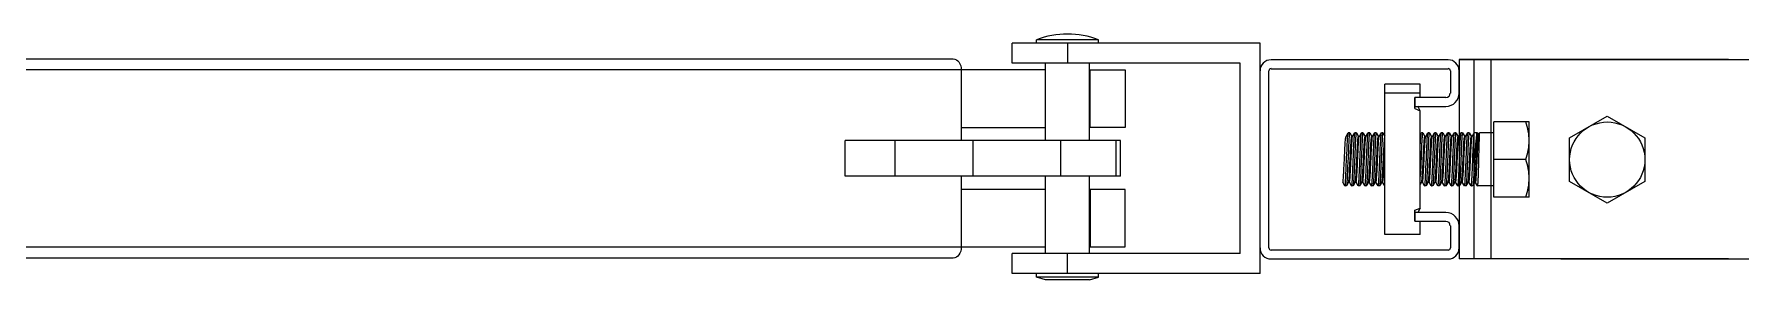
# Model space of a CAD drawing. Extents: x 1680110 to 2699828, y 269661 to 891349.
# Drawn here: x 2391930 to 2393686, y 705907 to 706160 of the extents above; entities that cross this region are included whole.
import ezdxf

# ---------------------------------------------------------------- set-up
doc = ezdxf.new("R2010")
doc.units = 0
doc.header["$LTSCALE"] = 1000
doc.header["$MEASUREMENT"] = 0
doc.layers.add('02___PRT_ALL_AXES', color=7, linetype='Continuous')

msp = doc.modelspace()

# ---------------------------------------------------------------- linework, layer by layer
at = {"color": 0, "linetype": 'Continuous'}
for p, q in [((2392936.3, 706130.1), (2392936.3, 706150.6)), ((2393191.4, 706150.6), (2392936.3, 706150.6)), ((2392993.3, 706150.6), (2392993.3, 706130.1)), ((2393191.4, 705913.7), (2393191.4, 706150.6)), ((2390991.4, 706134.6), (2392875.8, 706134.6)), ((2392970.5, 706123.3), (2391040.9, 706123.3)), ((2392883.9, 706123.3), (2392883.9, 706050.4)), ((2393170.9, 706130.1), (2392936.3, 706130.1)), ((2393016, 706123.3), (2393052.5, 706123.3)), ((2393016.5, 706064), (2393016.5, 706123.3)), ((2393052.5, 706123.3), (2393052.5, 706064)), ((2393170.9, 705934.2), (2393170.9, 706130.1)), ((2393384.8, 706133.5), (2393202.7, 706133.5)), ((2393202.7, 706124.4), (2393384.8, 706124.4)), ((2393200.5, 705940.1), (2393200.5, 706122.2)), ((2393387.1, 706122.2), (2393387.1, 706099.4)), ((2393396.2, 706099.4), (2393396.2, 706122.2)), ((2393350.7, 706083.5), (2393350.7, 706094.9)), ((2393382.5, 706094.8), (2393350.7, 706094.8)), ((2393350.7, 706094.8), (2393350.7, 706085.7)), ((2393356.1, 706094.9), (2393356.1, 706099.4)), ((2393351.4, 706085.8), (2393350.7, 706084.4)), ((2393350.7, 706085.7), (2393382.5, 706085.7)), ((2393350.7, 706083.5), (2393356.1, 706081.2)), ((2393356.1, 706081.2), (2393353.8, 706085.8)), ((2393356.1, 705981), (2393356.1, 706081.2)), ((2392883.9, 706064), (2392970.5, 706064)), ((2393052.5, 706064), (2393016, 706064)), ((2393279.8, 706054.5), (2393282, 706058.4)), ((2393282, 706058.4), (2393282.1, 706058.5)), ((2393283.6, 706058.4), (2393283.5, 706058.5)), ((2393283.6, 706058.4), (2393285.8, 706054.5)), ((2393285.8, 706054.5), (2393286.6, 706054.5)), ((2393286.5, 706054.3), (2393286.6, 706054.4)), ((2393286.6, 706054.5), (2393288.9, 706058.4)), ((2393286.6, 706054.4), (2393286.6, 706054.5)), ((2393288.9, 706058.4), (2393289, 706058.5)), ((2393290.4, 706058.4), (2393290.3, 706058.5)), ((2393290.4, 706058.4), (2393292.6, 706054.5)), ((2393292.6, 706054.5), (2393293.5, 706054.5)), ((2393293.4, 706054.4), (2393293.5, 706054.5)), ((2393293.4, 706054.4), (2393293.4, 706054.4)), ((2393293.5, 706054.5), (2393295.7, 706058.4)), ((2393295.7, 706058.4), (2393295.8, 706058.5)), ((2393297.2, 706058.4), (2393297.1, 706058.5)), ((2393297.2, 706058.4), (2393299.5, 706054.5)), ((2393299.4, 706054.5), (2393300.3, 706054.5)), ((2393300.2, 706054.4), (2393300.3, 706054.5)), ((2393300.2, 706054.3), (2393300.2, 706054.4)), ((2393300.3, 706054.5), (2393302.5, 706058.4)), ((2393302.5, 706058.4), (2393302.6, 706058.5)), ((2393304.1, 706058.4), (2393304, 706058.5)), ((2393304.1, 706058.4), (2393306.3, 706054.5)), ((2393306.3, 706054.5), (2393307.1, 706054.5)), ((2393307, 706054.3), (2393307.1, 706054.4)), ((2393307.1, 706054.5), (2393309.4, 706058.4)), ((2393307.1, 706054.4), (2393307.1, 706054.5)), ((2393309.4, 706058.4), (2393309.4, 706058.5)), ((2393310.9, 706058.4), (2393310.8, 706058.5)), ((2393310.9, 706058.4), (2393313.1, 706054.5)), ((2393313.1, 706054.5), (2393314, 706054.5)), ((2393313.9, 706054.4), (2393314, 706054.5)), ((2393313.9, 706054.3), (2393313.9, 706054.4)), ((2393314, 706054.5), (2393316.2, 706058.4)), ((2393316.2, 706058.4), (2393316.3, 706058.5)), ((2393317.7, 706058.4), (2393317.6, 706058.5)), ((2393317.7, 706058.4), (2393319.7, 706054.9)), ((2393356.1, 706056.6), (2393357.2, 706058.4)), ((2393357.2, 706058.4), (2393357.3, 706058.5)), ((2393358.7, 706058.4), (2393358.6, 706058.5)), ((2393358.7, 706058.4), (2393360.9, 706054.5)), ((2393360.9, 706054.5), (2393361.8, 706054.5)), ((2393361.6, 706054.3), (2393361.7, 706054.4)), ((2393361.7, 706054.4), (2393361.8, 706054.5)), ((2393361.8, 706054.5), (2393364, 706058.4)), ((2393364, 706058.4), (2393364.1, 706058.5)), ((2393365.5, 706058.4), (2393365.4, 706058.5)), ((2393365.5, 706058.4), (2393367.8, 706054.5)), ((2393367.7, 706054.5), (2393368.6, 706054.5)), ((2393368.5, 706054.4), (2393368.6, 706054.5)), ((2393368.5, 706054.3), (2393368.5, 706054.4)), ((2393368.6, 706054.5), (2393370.8, 706058.4)), ((2393370.8, 706058.4), (2393370.9, 706058.5)), ((2393372.4, 706058.4), (2393372.3, 706058.5)), ((2393372.4, 706058.4), (2393374.6, 706054.5)), ((2393374.6, 706054.5), (2393375.4, 706054.5)), ((2393375.3, 706054.4), (2393375.4, 706054.4)), ((2393375.4, 706054.5), (2393377.7, 706058.4)), ((2393375.4, 706054.4), (2393375.4, 706054.5)), ((2393377.7, 706058.4), (2393377.7, 706058.5)), ((2393379.2, 706058.4), (2393379.1, 706058.5)), ((2393379.2, 706058.4), (2393381.4, 706054.5)), ((2393381.4, 706054.5), (2393382.2, 706054.5)), ((2393382.2, 706054.5), (2393384.5, 706058.4)), ((2393382.2, 706054.4), (2393382.2, 706054.5)), ((2393382.2, 706054.3), (2393382.2, 706054.4)), ((2393384.5, 706058.4), (2393384.6, 706058.5)), ((2393386, 706058.4), (2393385.9, 706058.5)), ((2393386, 706058.4), (2393388.2, 706054.5)), ((2393388.2, 706054.5), (2393389.1, 706054.5)), ((2393389, 706054.4), (2393389.1, 706054.5)), ((2393389, 706054.3), (2393389, 706054.4)), ((2393389.1, 706054.5), (2393391.3, 706058.4)), ((2393391.3, 706058.4), (2393391.4, 706058.5)), ((2393392.8, 706058.4), (2393392.8, 706058.5)), ((2393392.8, 706058.4), (2393395.1, 706054.5)), ((2393395, 706054.5), (2393395.9, 706054.5)), ((2393395.8, 706054.3), (2393395.9, 706054.4)), ((2393395.9, 706054.5), (2393398.2, 706058.4)), ((2393395.9, 706054.4), (2393395.9, 706054.5)), ((2393398.2, 706058.4), (2393398.2, 706058.5)), ((2393399.7, 706058.4), (2393399.6, 706058.5)), ((2393399.7, 706058.4), (2393401.9, 706054.5)), ((2393401.9, 706054.5), (2393402.7, 706054.5)), ((2393402.7, 706054.5), (2393405, 706058.4)), ((2393402.7, 706054.4), (2393402.7, 706054.5)), ((2393402.7, 706054.4), (2393402.7, 706054.4)), ((2393405, 706058.4), (2393405.1, 706058.5)), ((2393406.5, 706058.4), (2393406.4, 706058.5)), ((2393406.5, 706058.4), (2393408.7, 706054.5)), ((2393408.7, 706054.5), (2393409.6, 706054.5)), ((2393409.5, 706054.4), (2393409.6, 706054.5)), ((2393409.5, 706054.3), (2393409.5, 706054.4)), ((2393409.6, 706054.5), (2393411.8, 706058.4)), ((2393411.8, 706058.4), (2393411.9, 706058.5)), ((2393415, 706058.2), (2393415.6, 706057.2)), ((2393415.6, 706057.1), (2393416.5, 706057.1)), ((2393416.4, 706057.1), (2393417.2, 706058.5)), ((2393431.8, 705992.4), (2393431.8, 706069.8)), ((2392764.4, 706013.9), (2392764.4, 706050.4)), ((2393047.9, 706050.4), (2392764.4, 706050.4)), ((2392816, 706013.9), (2392816, 706050.4)), ((2392896.2, 706013.9), (2392896.2, 706050.4)), ((2392986.4, 706013.9), (2392986.4, 706050.4)), ((2393043.2, 706013.9), (2393043.2, 706050.4)), ((2393047.9, 706013.9), (2393047.9, 706050.4)), ((2393047.9, 706013.9), (2392764.4, 706013.9)), ((2392883.9, 706013.9), (2392883.9, 705941)), ((2392970.5, 706000.2), (2392883.9, 706000.2)), ((2393052.5, 706000.2), (2393016, 706000.2)), ((2393016.5, 706000.2), (2393016.5, 705941)), ((2393052.5, 705941), (2393052.5, 706000.2)), ((2393278.6, 706003.9), (2393276.4, 706007.7)), ((2393278.6, 706003.9), (2393278.1, 706004.8)), ((2393278.6, 706003.9), (2393278.7, 706003.8)), ((2393282.4, 706007.8), (2393280.1, 706003.9)), ((2393280.1, 706003.9), (2393280.1, 706003.8)), ((2393282.4, 706007.8), (2393282.5, 706007.9)), ((2393282.4, 706007.8), (2393282.4, 706007.8)), ((2393283.3, 706007.8), (2393282.4, 706007.8)), ((2393285.5, 706003.9), (2393283.2, 706007.7)), ((2393285.5, 706003.9), (2393285.5, 706003.8)), ((2393287, 706003.9), (2393286.9, 706003.8)), ((2393289.2, 706007.8), (2393287, 706003.9)), ((2393289.3, 706007.8), (2393289.2, 706007.8)), ((2393290.1, 706007.8), (2393289.2, 706007.8)), ((2393289.3, 706007.8), (2393289.3, 706007.9)), ((2393292.3, 706003.9), (2393290.1, 706007.7)), ((2393292.3, 706003.9), (2393292.4, 706003.8)), ((2393293.8, 706003.9), (2393293.7, 706003.8)), ((2393296.1, 706007.8), (2393293.8, 706003.9)), ((2393296.1, 706007.8), (2393296.2, 706008)), ((2393296.1, 706007.8), (2393296.1, 706007.8)), ((2393296.9, 706007.8), (2393296.1, 706007.8)), ((2393299.1, 706003.9), (2393296.9, 706007.7)), ((2393299.1, 706003.9), (2393299.2, 706003.8)), ((2393302.9, 706007.8), (2393300.6, 706003.9)), ((2393300.6, 706003.9), (2393300.6, 706003.8)), ((2393302.9, 706007.8), (2393303, 706008)), ((2393302.9, 706007.8), (2393302.9, 706007.8)), ((2393303.7, 706007.8), (2393302.9, 706007.8)), ((2393306, 706003.9), (2393303.7, 706007.7)), ((2393306, 706003.9), (2393306, 706003.8)), ((2393307.5, 706003.9), (2393307.4, 706003.8)), ((2393309.7, 706007.8), (2393307.5, 706003.9)), ((2393309.8, 706007.8), (2393309.7, 706007.8)), ((2393310.6, 706007.8), (2393309.7, 706007.8)), ((2393309.8, 706007.8), (2393309.8, 706007.9)), ((2393312.8, 706003.9), (2393310.5, 706007.7)), ((2393312.8, 706003.9), (2393312.9, 706003.8)), ((2393314.3, 706003.9), (2393314.2, 706003.8)), ((2393316.5, 706007.8), (2393314.3, 706003.9)), ((2393316.6, 706007.8), (2393316.5, 706007.8)), ((2393317.4, 706007.8), (2393316.5, 706007.8)), ((2393316.6, 706007.8), (2393316.6, 706007.9)), ((2393319.6, 706003.9), (2393317.4, 706007.7)), ((2393319.6, 706003.9), (2393319.7, 706003.8)), ((2393319.7, 706003.8), (2393319.7, 706003.8)), ((2393357.5, 706007.8), (2393356.1, 706005.4)), ((2393357.6, 706007.8), (2393357.5, 706007.8)), ((2393358.4, 706007.8), (2393357.5, 706007.8)), ((2393357.6, 706007.8), (2393357.6, 706008)), ((2393360.6, 706003.9), (2393358.4, 706007.7)), ((2393360.6, 706003.9), (2393360.7, 706003.8)), ((2393362.1, 706003.9), (2393362, 706003.8)), ((2393364.4, 706007.8), (2393362.1, 706003.9)), ((2393364.4, 706007.8), (2393364.4, 706007.9)), ((2393364.4, 706007.8), (2393364.4, 706007.8)), ((2393365.2, 706007.8), (2393364.4, 706007.8)), ((2393367.4, 706003.9), (2393365.2, 706007.7)), ((2393367.4, 706003.9), (2393367.5, 706003.8)), ((2393371.2, 706007.8), (2393368.9, 706003.9)), ((2393368.9, 706003.9), (2393368.9, 706003.8)), ((2393371.2, 706007.8), (2393371.3, 706007.9)), ((2393371.2, 706007.8), (2393371.2, 706007.8)), ((2393372, 706007.8), (2393371.2, 706007.8)), ((2393374.3, 706003.9), (2393372, 706007.7)), ((2393374.3, 706003.9), (2393374.3, 706003.8)), ((2393375.8, 706003.9), (2393375.7, 706003.8)), ((2393378, 706007.8), (2393375.8, 706003.9)), ((2393378.1, 706007.8), (2393378, 706007.8)), ((2393378.9, 706007.8), (2393378, 706007.8)), ((2393378.1, 706007.8), (2393378.1, 706008)), ((2393381.1, 706003.9), (2393378.8, 706007.7)), ((2393381.1, 706003.9), (2393381.2, 706003.8)), ((2393382.6, 706003.9), (2393382.5, 706003.8)), ((2393384.8, 706007.8), (2393382.6, 706003.9)), ((2393384.9, 706007.8), (2393384.8, 706007.8)), ((2393385.7, 706007.8), (2393384.8, 706007.8)), ((2393384.9, 706007.8), (2393384.9, 706008)), ((2393387.9, 706003.9), (2393385.7, 706007.7)), ((2393387.9, 706003.9), (2393388, 706003.8)), ((2393391.7, 706007.8), (2393389.4, 706003.9)), ((2393389.4, 706003.9), (2393389.4, 706003.8)), ((2393391.7, 706007.8), (2393391.8, 706007.9)), ((2393391.7, 706007.8), (2393391.7, 706007.8)), ((2393392.5, 706007.8), (2393391.7, 706007.8)), ((2393394.7, 706003.9), (2393392.5, 706007.7)), ((2393394.7, 706003.9), (2393394.8, 706003.8)), ((2393396.3, 706003.9), (2393396.2, 706003.8)), ((2393398.5, 706007.8), (2393396.3, 706003.9)), ((2393398.5, 706007.8), (2393398.6, 706007.9)), ((2393398.5, 706007.8), (2393398.5, 706007.8)), ((2393399.4, 706007.8), (2393398.5, 706007.8)), ((2393401.6, 706003.9), (2393399.3, 706007.7)), ((2393401.6, 706003.9), (2393401.6, 706003.8)), ((2393403.1, 706003.9), (2393403, 706003.8)), ((2393405.3, 706007.8), (2393403.1, 706003.9)), ((2393405.4, 706007.8), (2393405.3, 706007.8)), ((2393406.2, 706007.8), (2393405.3, 706007.8)), ((2393405.4, 706007.8), (2393405.4, 706008)), ((2393408.4, 706003.9), (2393406.2, 706007.7)), ((2393408.4, 706003.9), (2393408.5, 706003.8)), ((2393410.1, 706003.9), (2393410, 706003.8)), ((2393412.2, 706007.6), (2393410.1, 706003.9)), ((2393412.2, 706007.6), (2393412.3, 706007.7)), ((2393412.2, 706007.6), (2393412.2, 706007.6)), ((2393413, 706007.5), (2393412.2, 706007.5)), ((2393415.1, 706003.9), (2393413, 706007.5)), ((2393415.1, 706003.9), (2393415.2, 706003.8)), ((2393350.7, 705978.8), (2393356.1, 705981)), ((2393350.7, 705967.4), (2393350.7, 705978.8)), ((2393351.4, 705976.5), (2393350.7, 705977.9)), ((2393382.5, 705976.5), (2393350.7, 705976.5)), ((2393350.7, 705976.5), (2393350.7, 705967.4)), ((2393350.7, 705967.4), (2393382.5, 705967.4)), ((2393356.1, 705981), (2393353.8, 705976.5)), ((2393356.1, 705953.7), (2393356.1, 705967.4)), ((2393387.1, 705962.8), (2393387.1, 705940.1)), ((2393396.2, 705940.1), (2393396.2, 705962.8)), ((2392875.8, 705929.6), (2390991.4, 705929.6)), ((2391040.9, 705941), (2392970.5, 705941)), ((2392936.3, 705913.7), (2392936.3, 705934.2)), ((2393170.9, 705934.2), (2392936.3, 705934.2)), ((2392993.3, 705913.7), (2392993.3, 705934.2)), ((2393016, 705941), (2393052.5, 705941)), ((2393384.8, 705937.8), (2393202.7, 705937.8)), ((2393191.4, 705913.7), (2392936.3, 705913.7)), ((2393202.7, 705928.7), (2393384.8, 705928.7))]:
    msp.add_line(p, q, dxfattribs=at)
at = {"color": 0}
for p, q in [((2393396.3, 706133.8), (2393995.9, 706133.8)), ((2393673.3, 706133.8), (2393396.3, 706133.8)), ((2393396.3, 706133.8), (2393396.3, 705928.9)), ((2393411.3, 706133.8), (2393411.3, 705928.9)), ((2393428.7, 706133.8), (2393428.7, 705928.9)), ((2393673.3, 705928.9), (2393396.3, 705928.9)), ((2393500.6, 705928.8), (2394513.9, 705928.8))]:
    msp.add_line(p, q, dxfattribs=at)
at = {"color": 0, "linetype": 'Continuous'}
for centre, radius, start, end in [((2393202.7, 706122.2), 11.4, 90, 180), ((2393202.7, 706122.2), 2.28, 90, 180), ((2393384.8, 706122.2), 11.4, 0, 90), ((2393384.8, 706122.2), 2.28, 0, 90), ((2393382.5, 706099.4), 13.7, 270, 0), ((2393382.5, 706099.4), 4.55, 270, 0), ((2393382.5, 705962.8), 13.7, 0, 90), ((2393382.5, 705962.8), 4.55, 0, 90), ((2393202.7, 705940.1), 11.4, 180, 270), ((2393202.7, 705940.1), 2.28, 180, 270), ((2393384.8, 705940.1), 11.4, 270, 0), ((2393384.8, 705940.1), 2.28, 270, 0)]:
    msp.add_arc(centre, radius, start, end, dxfattribs=at)
for points, knots in [([(2392875.8, 706134.6), (2392878, 706134.6), (2392882.8, 706131.3), (2392883.9, 706126.1), (2392883.9, 706123.3)], [0, 0, 0, 0, 0.440232, 1, 1, 1, 1]), ([(2393277.6, 706020.5), (2393278.4, 706038.5), (2393278.6, 706042), (2393278.9, 706046.4), (2393279, 706049.2), (2393279.2, 706051.3), (2393279.4, 706053), (2393279.6, 706053.9), (2393279.7, 706054.5), (2393279.8, 706054.5)], [0, 0, 0, 0, 0.395624, 0.567717, 0.715911, 0.835986, 0.924567, 0.979325, 1, 1, 1, 1]), ([(2393279.2, 706006.9), (2393281.3, 706051.3), (2393281.4, 706053.2), (2393281.6, 706055.7), (2393281.8, 706057.3), (2393281.9, 706058.2), (2393282, 706058.4)], [0, 0, 0, 0, 0.393102, 0.696629, 0.900807, 1, 1, 1, 1]), ([(2393283.5, 706058.5), (2393283.2, 706058), (2393283.1, 706057), (2393282.9, 706055.1), (2393282.7, 706051.6), (2393282.5, 706048.6), (2393280.9, 706011.1)], [0, 0, 0, 0, 0.124099, 0.249608, 0.499549, 1, 1, 1, 1]), ([(2393283.5, 706020.5), (2393284.4, 706038.5), (2393284.6, 706042), (2393284.8, 706046.4), (2393285, 706049.2), (2393285.2, 706051.3), (2393285.3, 706053), (2393285.5, 706053.9), (2393285.6, 706054.5), (2393285.8, 706054.5)], [0, 0, 0, 0, 0.395624, 0.567717, 0.715911, 0.835986, 0.924567, 0.979325, 1, 1, 1, 1]), ([(2393285, 706031.1), (2393285.1, 706033.9), (2393285.3, 706039), (2393285.7, 706045.9), (2393286.1, 706050.9), (2393286.2, 706053.5), (2393286.5, 706054.3)], [0, 0, 0, 0, 0.355598, 0.665454, 0.889721, 1, 1, 1, 1]), ([(2393287.2, 706031.1), (2393287.4, 706034.5), (2393287.6, 706040.7), (2393287.9, 706048), (2393288.2, 706052.9), (2393288.4, 706055.5), (2393288.6, 706057.2), (2393288.7, 706058.1), (2393288.9, 706058.4)], [0, 0, 0, 0, 0.366986, 0.682927, 0.807583, 0.903951, 0.968734, 1, 1, 1, 1]), ([(2393290.3, 706058.5), (2393290, 706058), (2393289.9, 706056.8), (2393289.7, 706054.5), (2393289.5, 706051.7), (2393289.3, 706048.3), (2393289.1, 706043.7), (2393288.9, 706038), (2393288.7, 706033.4), (2393288.6, 706031.1)], [0, 0, 0, 0, 0.062069, 0.124628, 0.24966, 0.374704, 0.499766, 0.749882, 1, 1, 1, 1]), ([(2393289.3, 706007.9), (2393289.6, 706008.8), (2393289.8, 706011.6), (2393290.2, 706016.9), (2393290.6, 706024.3), (2393291, 706032.5), (2393291.3, 706039.5), (2393291.6, 706044.7), (2393291.8, 706048), (2393292, 706050.6), (2393292.1, 706052.7), (2393292.3, 706053.7), (2393292.4, 706054.5), (2393292.6, 706054.5)], [0, 0, 0, 0, 0.058624, 0.178444, 0.342933, 0.529084, 0.71082, 0.791953, 0.86269, 0.920543, 0.963496, 0.990117, 1, 1, 1, 1]), ([(2393290.1, 706007.8), (2393290.2, 706007.8), (2393290.3, 706008.6), (2393290.6, 706009.6), (2393290.7, 706011.7), (2393290.9, 706014.3), (2393291.1, 706017.6), (2393291.4, 706022.9), (2393291.7, 706029.9), (2393292.1, 706038.2), (2393292.4, 706045.5), (2393293, 706050.7), (2393293, 706053.5), (2393293.4, 706054.4)], [0, 0, 0, 0, 0.009951, 0.036772, 0.080043, 0.138305, 0.209512, 0.291137, 0.473755, 0.660367, 0.824608, 0.943318, 1, 1, 1, 1]), ([(2393294.1, 706031.1), (2393294.2, 706034.5), (2393294.5, 706040.7), (2393294.8, 706048), (2393295.1, 706052.9), (2393295.2, 706055.5), (2393295.5, 706057.2), (2393295.6, 706058.1), (2393295.7, 706058.4)], [0, 0, 0, 0, 0.366992, 0.68293, 0.807585, 0.903954, 0.968736, 1, 1, 1, 1]), ([(2393297.1, 706058.5), (2393297, 706058.5), (2393296.9, 706057.4), (2393296.6, 706056.2), (2393296.5, 706053.5), (2393296.3, 706050.2), (2393296.1, 706046.1), (2393295.8, 706039.7), (2393295.6, 706034.6), (2393295.4, 706031.1)], [0, 0, 0, 0, 0.020674, 0.077922, 0.170354, 0.294552, 0.445782, 0.618271, 1, 1, 1, 1]), ([(2393296.2, 706008), (2393296.5, 706008.9), (2393296.6, 706011.8), (2393297.1, 706017.2), (2393297.4, 706024.5), (2393297.8, 706032.8), (2393298.1, 706039.7), (2393298.4, 706044.8), (2393298.6, 706048.1), (2393298.8, 706050.7), (2393299, 706052.7), (2393299.2, 706053.7), (2393299.3, 706054.5), (2393299.4, 706054.5)], [0, 0, 0, 0, 0.06161, 0.183132, 0.347991, 0.533432, 0.713816, 0.794195, 0.864212, 0.921438, 0.963906, 0.990221, 1, 1, 1, 1]), ([(2393296.9, 706007.8), (2393297.1, 706007.8), (2393297.2, 706008.6), (2393297.4, 706009.6), (2393297.6, 706011.7), (2393297.8, 706014.3), (2393298, 706017.5), (2393298.2, 706022.7), (2393298.6, 706029.7), (2393299, 706038), (2393299.3, 706045.3), (2393299.8, 706050.6), (2393299.9, 706053.4), (2393300.2, 706054.3)], [0, 0, 0, 0, 0.009862, 0.036422, 0.079279, 0.137007, 0.207601, 0.288584, 0.470051, 0.656062, 0.820625, 0.940784, 1, 1, 1, 1]), ([(2393300.9, 706031.1), (2393301, 706034.5), (2393301.3, 706040.7), (2393301.6, 706048), (2393301.9, 706052.9), (2393302.1, 706055.5), (2393302.3, 706057.2), (2393302.4, 706058.1), (2393302.5, 706058.4)], [0, 0, 0, 0, 0.366988, 0.682925, 0.807584, 0.903955, 0.968736, 1, 1, 1, 1]), ([(2393304, 706058.5), (2393303.8, 706058.5), (2393303.8, 706057.4), (2393303.5, 706056.2), (2393303.3, 706053.5), (2393303.1, 706050.2), (2393302.9, 706046.1), (2393302.6, 706039.7), (2393302.4, 706034.6), (2393302.3, 706031.1)], [0, 0, 0, 0, 0.020675, 0.077925, 0.170358, 0.294556, 0.445789, 0.618278, 1, 1, 1, 1]), ([(2393303, 706008), (2393303.3, 706008.8), (2393303.4, 706011.7), (2393303.9, 706017), (2393304.2, 706024.3), (2393304.6, 706032.6), (2393304.9, 706039.6), (2393305.2, 706044.7), (2393305.4, 706048), (2393305.6, 706050.6), (2393305.8, 706052.7), (2393306, 706053.7), (2393306.1, 706054.5), (2393306.3, 706054.5)], [0, 0, 0, 0, 0.059216, 0.179375, 0.343938, 0.529949, 0.711416, 0.792399, 0.862993, 0.920721, 0.963578, 0.990138, 1, 1, 1, 1]), ([(2393303.7, 706007.8), (2393303.9, 706007.8), (2393304, 706008.6), (2393304.2, 706009.5), (2393304.4, 706011.6), (2393304.6, 706014.2), (2393304.8, 706017.4), (2393305.1, 706022.6), (2393305.4, 706029.5), (2393305.8, 706037.8), (2393306.1, 706045.1), (2393306.6, 706050.5), (2393306.7, 706053.4), (2393307, 706054.3)], [0, 0, 0, 0, 0.009779, 0.036094, 0.078562, 0.135788, 0.205805, 0.286184, 0.466568, 0.652009, 0.816868, 0.93839, 1, 1, 1, 1]), ([(2393307.7, 706031.1), (2393307.9, 706034.5), (2393308.1, 706040.7), (2393308.4, 706048), (2393308.7, 706052.9), (2393308.9, 706055.5), (2393309.1, 706057.2), (2393309.2, 706058.1), (2393309.4, 706058.4)], [0, 0, 0, 0, 0.366981, 0.68292, 0.80758, 0.903952, 0.968734, 1, 1, 1, 1]), ([(2393310.8, 706058.5), (2393310.5, 706058), (2393310.4, 706056.8), (2393310.2, 706054.5), (2393310, 706051.7), (2393309.8, 706048.3), (2393309.6, 706043.7), (2393309.4, 706038), (2393309.2, 706033.4), (2393309.1, 706031.1)], [0, 0, 0, 0, 0.062073, 0.124647, 0.249672, 0.374715, 0.499775, 0.749887, 1, 1, 1, 1]), ([(2393309.8, 706007.9), (2393310.1, 706008.7), (2393310.2, 706011.5), (2393310.7, 706016.8), (2393311, 706024.1), (2393311.4, 706032.4), (2393311.8, 706039.4), (2393312, 706044.6), (2393312.2, 706047.9), (2393312.4, 706050.6), (2393312.6, 706052.7), (2393312.8, 706053.7), (2393312.9, 706054.5), (2393313.1, 706054.5)], [0, 0, 0, 0, 0.056682, 0.175392, 0.339633, 0.526245, 0.708863, 0.790488, 0.861695, 0.919957, 0.963228, 0.990049, 1, 1, 1, 1]), ([(2393310.6, 706007.8), (2393310.7, 706007.8), (2393310.8, 706008.6), (2393311.1, 706009.6), (2393311.2, 706011.7), (2393311.4, 706014.3), (2393311.6, 706017.6), (2393311.9, 706022.7), (2393312.2, 706029.7), (2393312.6, 706038), (2393312.9, 706045.4), (2393313.4, 706050.6), (2393313.5, 706053.5), (2393313.9, 706054.3)], [0, 0, 0, 0, 0.009883, 0.036504, 0.079457, 0.13731, 0.208047, 0.28918, 0.470916, 0.657067, 0.821556, 0.941376, 1, 1, 1, 1]), ([(2393314.6, 706031.1), (2393314.7, 706034.5), (2393314.9, 706040.7), (2393315.3, 706048), (2393315.6, 706052.9), (2393315.7, 706055.5), (2393316, 706057.2), (2393316.1, 706058.1), (2393316.2, 706058.4)], [0, 0, 0, 0, 0.366986, 0.682927, 0.807583, 0.903951, 0.968734, 1, 1, 1, 1]), ([(2393317.6, 706058.5), (2393317.3, 706058), (2393317.3, 706056.8), (2393317, 706054.5), (2393316.9, 706051.7), (2393316.7, 706048.3), (2393316.4, 706043.7), (2393316.2, 706038), (2393316, 706033.4), (2393315.9, 706031.1)], [0, 0, 0, 0, 0.062069, 0.124628, 0.24966, 0.374704, 0.499766, 0.749882, 1, 1, 1, 1]), ([(2393316.6, 706007.9), (2393316.9, 706008.7), (2393317.1, 706011.3), (2393317.5, 706016.1), (2393317.8, 706022.8), (2393318.2, 706030.5), (2393318.5, 706038.3), (2393318.9, 706045.2), (2393319.3, 706050.4), (2393319.5, 706053.2), (2393319.7, 706054.1)], [0, 0, 0, 0, 0.053745, 0.162765, 0.3138, 0.48818, 0.6643, 0.82034, 0.936997, 1, 1, 1, 1]), ([(2393356.1, 706045.4), (2393356.2, 706047.1), (2393356.4, 706050.2), (2393356.6, 706054.1), (2393356.9, 706056.7), (2393357, 706058), (2393357.2, 706058.4)], [0, 0, 0, 0, 0.391041, 0.698389, 0.904948, 1, 1, 1, 1]), ([(2393358.6, 706058.5), (2393358.4, 706058.5), (2393358.4, 706057.4), (2393358.1, 706056.2), (2393358, 706053.5), (2393357.7, 706050.2), (2393357.5, 706046.1), (2393357.2, 706039.7), (2393357, 706034.6), (2393356.9, 706031.1)], [0, 0, 0, 0, 0.020675, 0.077925, 0.170358, 0.294556, 0.445789, 0.618278, 1, 1, 1, 1]), ([(2393357.6, 706008), (2393357.9, 706008.8), (2393358.1, 706011.7), (2393358.5, 706017), (2393358.9, 706024.3), (2393359.3, 706032.6), (2393359.6, 706039.6), (2393359.9, 706044.7), (2393360.1, 706048), (2393360.3, 706050.6), (2393360.4, 706052.7), (2393360.6, 706053.7), (2393360.7, 706054.5), (2393360.9, 706054.5)], [0, 0, 0, 0, 0.059216, 0.179375, 0.343938, 0.529949, 0.711416, 0.792399, 0.862993, 0.920721, 0.963578, 0.990138, 1, 1, 1, 1]), ([(2393358.4, 706007.8), (2393358.5, 706007.8), (2393358.6, 706008.6), (2393358.9, 706009.5), (2393359, 706011.6), (2393359.2, 706014.2), (2393359.4, 706017.4), (2393359.7, 706022.6), (2393360, 706029.5), (2393360.4, 706037.8), (2393360.7, 706045.1), (2393361.2, 706050.5), (2393361.4, 706053.4), (2393361.6, 706054.3)], [0, 0, 0, 0, 0.009779, 0.036094, 0.078562, 0.135788, 0.205805, 0.286184, 0.466568, 0.652009, 0.816868, 0.93839, 1, 1, 1, 1]), ([(2393362.4, 706031.1), (2393362.5, 706034.5), (2393362.8, 706040.7), (2393363.1, 706048), (2393363.4, 706052.9), (2393363.5, 706055.5), (2393363.8, 706057.2), (2393363.9, 706058.1), (2393364, 706058.4)], [0, 0, 0, 0, 0.366981, 0.68292, 0.80758, 0.903952, 0.968734, 1, 1, 1, 1]), ([(2393365.4, 706058.5), (2393365.2, 706058), (2393365.1, 706056.8), (2393364.8, 706054.5), (2393364.7, 706051.7), (2393364.5, 706048.3), (2393364.3, 706043.7), (2393364, 706038), (2393363.8, 706033.4), (2393363.7, 706031.1)], [0, 0, 0, 0, 0.062073, 0.124647, 0.249672, 0.374715, 0.499775, 0.749887, 1, 1, 1, 1]), ([(2393364.4, 706007.9), (2393364.8, 706008.7), (2393364.9, 706011.5), (2393365.4, 706016.8), (2393365.7, 706024.1), (2393366.1, 706032.4), (2393366.4, 706039.4), (2393366.7, 706044.6), (2393366.9, 706047.9), (2393367.1, 706050.6), (2393367.2, 706052.7), (2393367.5, 706053.7), (2393367.6, 706054.5), (2393367.7, 706054.5)], [0, 0, 0, 0, 0.056682, 0.175392, 0.339633, 0.526245, 0.708863, 0.790488, 0.861695, 0.919957, 0.963228, 0.990049, 1, 1, 1, 1]), ([(2393365.2, 706007.8), (2393365.4, 706007.8), (2393365.5, 706008.6), (2393365.7, 706009.6), (2393365.9, 706011.7), (2393366.1, 706014.3), (2393366.3, 706017.6), (2393366.5, 706022.7), (2393366.9, 706029.7), (2393367.3, 706038), (2393367.6, 706045.4), (2393368.1, 706050.6), (2393368.2, 706053.5), (2393368.5, 706054.3)], [0, 0, 0, 0, 0.009883, 0.036504, 0.079457, 0.13731, 0.208047, 0.28918, 0.470916, 0.657067, 0.821556, 0.941376, 1, 1, 1, 1]), ([(2393369.2, 706031.1), (2393369.3, 706034.5), (2393369.6, 706040.7), (2393369.9, 706048), (2393370.2, 706052.9), (2393370.4, 706055.5), (2393370.6, 706057.2), (2393370.7, 706058.1), (2393370.8, 706058.4)], [0, 0, 0, 0, 0.366986, 0.682927, 0.807583, 0.903951, 0.968734, 1, 1, 1, 1]), ([(2393372.3, 706058.5), (2393372, 706058), (2393371.9, 706056.8), (2393371.7, 706054.5), (2393371.5, 706051.7), (2393371.3, 706048.3), (2393371.1, 706043.7), (2393370.8, 706038), (2393370.7, 706033.4), (2393370.6, 706031.1)], [0, 0, 0, 0, 0.062069, 0.124628, 0.24966, 0.374704, 0.499766, 0.749882, 1, 1, 1, 1]), ([(2393371.3, 706007.9), (2393371.6, 706008.8), (2393371.7, 706011.6), (2393372.2, 706016.9), (2393372.5, 706024.3), (2393372.9, 706032.5), (2393373.2, 706039.5), (2393373.5, 706044.7), (2393373.7, 706048), (2393373.9, 706050.6), (2393374.1, 706052.7), (2393374.3, 706053.7), (2393374.4, 706054.5), (2393374.6, 706054.5)], [0, 0, 0, 0, 0.058624, 0.178444, 0.342933, 0.529084, 0.71082, 0.791953, 0.86269, 0.920543, 0.963496, 0.990117, 1, 1, 1, 1]), ([(2393372, 706007.8), (2393372.2, 706007.8), (2393372.3, 706008.6), (2393372.5, 706009.6), (2393372.7, 706011.7), (2393372.9, 706014.3), (2393373.1, 706017.6), (2393373.4, 706022.9), (2393373.7, 706029.9), (2393374.1, 706038.2), (2393374.4, 706045.5), (2393374.9, 706050.7), (2393375, 706053.5), (2393375.3, 706054.4)], [0, 0, 0, 0, 0.009951, 0.036772, 0.080043, 0.138305, 0.209512, 0.291137, 0.473755, 0.660367, 0.824608, 0.943318, 1, 1, 1, 1]), ([(2393376, 706031.1), (2393376.2, 706034.5), (2393376.4, 706040.7), (2393376.7, 706048), (2393377, 706052.9), (2393377.2, 706055.5), (2393377.4, 706057.2), (2393377.5, 706058.1), (2393377.7, 706058.4)], [0, 0, 0, 0, 0.366992, 0.68293, 0.807585, 0.903954, 0.968736, 1, 1, 1, 1]), ([(2393379.1, 706058.5), (2393378.9, 706058.5), (2393378.9, 706057.4), (2393378.6, 706056.2), (2393378.5, 706053.5), (2393378.2, 706050.2), (2393378, 706046.1), (2393377.7, 706039.7), (2393377.5, 706034.6), (2393377.4, 706031.1)], [0, 0, 0, 0, 0.020674, 0.077922, 0.170354, 0.294552, 0.445782, 0.618271, 1, 1, 1, 1]), ([(2393378.1, 706008), (2393378.4, 706008.9), (2393378.6, 706011.8), (2393379, 706017.2), (2393379.4, 706024.5), (2393379.8, 706032.8), (2393380.1, 706039.7), (2393380.4, 706044.8), (2393380.5, 706048.1), (2393380.8, 706050.7), (2393380.9, 706052.7), (2393381.1, 706053.7), (2393381.2, 706054.5), (2393381.4, 706054.5)], [0, 0, 0, 0, 0.06161, 0.183132, 0.347991, 0.533432, 0.713816, 0.794195, 0.864212, 0.921438, 0.963906, 0.990221, 1, 1, 1, 1]), ([(2393378.9, 706007.8), (2393379, 706007.8), (2393379.1, 706008.6), (2393379.3, 706009.6), (2393379.5, 706011.7), (2393379.7, 706014.3), (2393379.9, 706017.5), (2393380.2, 706022.7), (2393380.5, 706029.7), (2393380.9, 706038), (2393381.2, 706045.3), (2393381.7, 706050.6), (2393381.8, 706053.4), (2393382.2, 706054.3)], [0, 0, 0, 0, 0.009862, 0.036422, 0.079279, 0.137007, 0.207601, 0.288584, 0.470051, 0.656062, 0.820625, 0.940784, 1, 1, 1, 1]), ([(2393382.9, 706031.1), (2393383, 706034.5), (2393383.2, 706040.7), (2393383.6, 706048), (2393383.9, 706052.9), (2393384, 706055.5), (2393384.3, 706057.2), (2393384.4, 706058.1), (2393384.5, 706058.4)], [0, 0, 0, 0, 0.366988, 0.682925, 0.807584, 0.903955, 0.968736, 1, 1, 1, 1]), ([(2393385.9, 706058.5), (2393385.7, 706058.5), (2393385.7, 706057.4), (2393385.4, 706056.2), (2393385.3, 706053.5), (2393385.1, 706050.2), (2393384.9, 706046.1), (2393384.6, 706039.7), (2393384.4, 706034.6), (2393384.2, 706031.1)], [0, 0, 0, 0, 0.020675, 0.077925, 0.170358, 0.294556, 0.445789, 0.618278, 1, 1, 1, 1]), ([(2393384.9, 706008), (2393385.3, 706008.8), (2393385.4, 706011.7), (2393385.9, 706017), (2393386.2, 706024.3), (2393386.6, 706032.6), (2393386.9, 706039.6), (2393387.2, 706044.7), (2393387.4, 706048), (2393387.6, 706050.6), (2393387.7, 706052.7), (2393388, 706053.7), (2393388.1, 706054.5), (2393388.2, 706054.5)], [0, 0, 0, 0, 0.059216, 0.179375, 0.343938, 0.529949, 0.711416, 0.792399, 0.862993, 0.920721, 0.963578, 0.990138, 1, 1, 1, 1]), ([(2393385.7, 706007.8), (2393385.9, 706007.8), (2393386, 706008.6), (2393386.2, 706009.5), (2393386.3, 706011.6), (2393386.5, 706014.2), (2393386.7, 706017.4), (2393387, 706022.6), (2393387.3, 706029.5), (2393387.7, 706037.8), (2393388.1, 706045.1), (2393388.5, 706050.5), (2393388.7, 706053.4), (2393389, 706054.3)], [0, 0, 0, 0, 0.009779, 0.036094, 0.078562, 0.135788, 0.205805, 0.286184, 0.466568, 0.652009, 0.816868, 0.93839, 1, 1, 1, 1]), ([(2393389.7, 706031.1), (2393389.8, 706034.5), (2393390.1, 706040.7), (2393390.4, 706048), (2393390.7, 706052.9), (2393390.9, 706055.5), (2393391.1, 706057.2), (2393391.2, 706058.1), (2393391.3, 706058.4)], [0, 0, 0, 0, 0.366981, 0.68292, 0.80758, 0.903952, 0.968734, 1, 1, 1, 1]), ([(2393392.8, 706058.5), (2393392.5, 706058), (2393392.4, 706056.8), (2393392.2, 706054.5), (2393392, 706051.7), (2393391.8, 706048.3), (2393391.6, 706043.7), (2393391.3, 706038), (2393391.1, 706033.4), (2393391.1, 706031.1)], [0, 0, 0, 0, 0.062073, 0.124647, 0.249672, 0.374715, 0.499775, 0.749887, 1, 1, 1, 1]), ([(2393391.8, 706007.9), (2393392.1, 706008.7), (2393392.2, 706011.5), (2393392.7, 706016.8), (2393393, 706024.1), (2393393.4, 706032.4), (2393393.7, 706039.4), (2393394, 706044.6), (2393394.2, 706047.9), (2393394.4, 706050.6), (2393394.6, 706052.7), (2393394.8, 706053.7), (2393394.9, 706054.5), (2393395, 706054.5)], [0, 0, 0, 0, 0.056682, 0.175392, 0.339633, 0.526245, 0.708863, 0.790488, 0.861695, 0.919957, 0.963228, 0.990049, 1, 1, 1, 1]), ([(2393392.5, 706007.8), (2393392.7, 706007.8), (2393392.8, 706008.6), (2393393, 706009.6), (2393393.2, 706011.7), (2393393.4, 706014.3), (2393393.6, 706017.6), (2393393.9, 706022.7), (2393394.2, 706029.7), (2393394.6, 706038), (2393394.9, 706045.4), (2393395.4, 706050.6), (2393395.5, 706053.5), (2393395.8, 706054.3)], [0, 0, 0, 0, 0.009883, 0.036504, 0.079457, 0.13731, 0.208047, 0.28918, 0.470916, 0.657067, 0.821556, 0.941376, 1, 1, 1, 1]), ([(2393396.5, 706031.1), (2393396.7, 706034.5), (2393396.9, 706040.7), (2393397.2, 706048), (2393397.5, 706052.9), (2393397.7, 706055.5), (2393397.9, 706057.2), (2393398, 706058.1), (2393398.2, 706058.4)], [0, 0, 0, 0, 0.366986, 0.682927, 0.807583, 0.903951, 0.968734, 1, 1, 1, 1]), ([(2393399.6, 706058.5), (2393399.3, 706058), (2393399.2, 706056.8), (2393399, 706054.5), (2393398.8, 706051.7), (2393398.6, 706048.3), (2393398.4, 706043.7), (2393398.2, 706038), (2393398, 706033.4), (2393397.9, 706031.1)], [0, 0, 0, 0, 0.062069, 0.124628, 0.24966, 0.374704, 0.499766, 0.749882, 1, 1, 1, 1]), ([(2393398.6, 706007.9), (2393398.9, 706008.8), (2393399, 706011.6), (2393399.5, 706016.9), (2393399.8, 706024.3), (2393400.2, 706032.5), (2393400.6, 706039.5), (2393400.8, 706044.7), (2393401, 706048), (2393401.2, 706050.6), (2393401.4, 706052.7), (2393401.6, 706053.7), (2393401.7, 706054.5), (2393401.9, 706054.5)], [0, 0, 0, 0, 0.058624, 0.178444, 0.342933, 0.529084, 0.71082, 0.791953, 0.86269, 0.920543, 0.963496, 0.990117, 1, 1, 1, 1]), ([(2393399.4, 706007.8), (2393399.5, 706007.8), (2393399.6, 706008.6), (2393399.8, 706009.6), (2393400, 706011.7), (2393400.2, 706014.3), (2393400.4, 706017.6), (2393400.7, 706022.9), (2393401, 706029.9), (2393401.4, 706038.2), (2393401.7, 706045.5), (2393402.2, 706050.7), (2393402.3, 706053.5), (2393402.7, 706054.4)], [0, 0, 0, 0, 0.009951, 0.036772, 0.080043, 0.138305, 0.209512, 0.291137, 0.473755, 0.660367, 0.824608, 0.943318, 1, 1, 1, 1]), ([(2393403.4, 706031.1), (2393403.5, 706034.5), (2393403.7, 706040.7), (2393404.1, 706048), (2393404.4, 706052.9), (2393404.5, 706055.5), (2393404.8, 706057.2), (2393404.8, 706058.1), (2393405, 706058.4)], [0, 0, 0, 0, 0.366992, 0.68293, 0.807585, 0.903954, 0.968736, 1, 1, 1, 1]), ([(2393406.4, 706058.5), (2393406.2, 706058.5), (2393406.2, 706057.4), (2393405.9, 706056.2), (2393405.8, 706053.5), (2393405.5, 706050.2), (2393405.3, 706046.1), (2393405.1, 706039.7), (2393404.9, 706034.6), (2393404.7, 706031.1)], [0, 0, 0, 0, 0.020674, 0.077922, 0.170354, 0.294552, 0.445782, 0.618271, 1, 1, 1, 1]), ([(2393405.4, 706008), (2393405.7, 706008.9), (2393405.9, 706011.8), (2393406.3, 706017.2), (2393406.7, 706024.5), (2393407.1, 706032.8), (2393407.4, 706039.7), (2393407.7, 706044.8), (2393407.9, 706048.1), (2393408.1, 706050.7), (2393408.2, 706052.7), (2393408.5, 706053.7), (2393408.6, 706054.5), (2393408.7, 706054.5)], [0, 0, 0, 0, 0.06161, 0.183132, 0.347991, 0.533432, 0.713816, 0.794195, 0.864212, 0.921438, 0.963906, 0.990221, 1, 1, 1, 1]), ([(2393406.2, 706007.8), (2393406.4, 706007.8), (2393406.4, 706008.6), (2393406.7, 706009.6), (2393406.8, 706011.7), (2393407, 706014.3), (2393407.2, 706017.5), (2393407.5, 706022.7), (2393407.8, 706029.7), (2393408.2, 706038), (2393408.6, 706045.3), (2393409, 706050.6), (2393409.2, 706053.4), (2393409.5, 706054.3)], [0, 0, 0, 0, 0.009862, 0.036422, 0.079279, 0.137007, 0.207601, 0.288584, 0.470051, 0.656062, 0.820625, 0.940784, 1, 1, 1, 1]), ([(2393410.2, 706031.1), (2393410.3, 706034.5), (2393410.6, 706040.7), (2393410.9, 706048), (2393411.2, 706052.9), (2393411.4, 706055.5), (2393411.6, 706057.2), (2393411.7, 706058.1), (2393411.8, 706058.4)], [0, 0, 0, 0, 0.366988, 0.682925, 0.807584, 0.903955, 0.968736, 1, 1, 1, 1]), ([(2393414.7, 706058.5), (2393414.5, 706058.5), (2393414.2, 706057.5), (2393414, 706056.1), (2393413.6, 706053.5), (2393413.3, 706050.2), (2393413, 706046.1), (2393412.6, 706039.7), (2393412.3, 706034.6), (2393412.1, 706031.1)], [0, 0, 0, 0, 0.023288, 0.081106, 0.17351, 0.297357, 0.448037, 0.619843, 1, 1, 1, 1]), ([(2393412.3, 706007.7), (2393412.6, 706008.6), (2393412.7, 706011.7), (2393413.2, 706017.4), (2393413.5, 706025.3), (2393414, 706034.2), (2393414.3, 706041.6), (2393414.6, 706047.1), (2393414.8, 706050.5), (2393415, 706053.2), (2393415.1, 706055.3), (2393415.4, 706056.3), (2393415.4, 706057.1), (2393415.6, 706057.1)], [0, 0, 0, 0, 0.058667, 0.181398, 0.349542, 0.537959, 0.719317, 0.799263, 0.868346, 0.924327, 0.965497, 0.990759, 1, 1, 1, 1]), ([(2393413, 706007.5), (2393413.2, 706007.5), (2393413.3, 706008.5), (2393413.6, 706009.6), (2393413.7, 706012), (2393413.9, 706014.9), (2393414.1, 706018.6), (2393414.4, 706024.4), (2393414.8, 706032), (2393415.2, 706040.8), (2393415.5, 706047.6), (2393415.8, 706052.1), (2393416, 706054.4), (2393416.2, 706056), (2393416.3, 706056.8), (2393416.4, 706057.1)], [0, 0, 0, 0, 0.01052, 0.0391, 0.08506, 0.146619, 0.22135, 0.306335, 0.493724, 0.680808, 0.840683, 0.903326, 0.951582, 0.984032, 1, 1, 1, 1]), ([(2393415, 706058.2), (2393415, 706058.3), (2393414.9, 706058.4), (2393414.8, 706058.5), (2393414.7, 706058.5)], [0, 0, 0, 0, 0.60461, 1, 1, 1, 1]), ([(2393416.4, 706031.1), (2393416.5, 706034.6), (2393416.6, 706039.6), (2393416.8, 706046), (2393416.9, 706050.1), (2393417, 706053.4), (2393417, 706056), (2393417.2, 706057.5), (2393417.1, 706058.3), (2393417.2, 706058.5)], [0, 0, 0, 0, 0.378979, 0.550574, 0.701439, 0.825899, 0.919266, 0.978026, 1, 1, 1, 1]), ([(2393317.4, 706007.8), (2393317.5, 706007.8), (2393317.6, 706008.1), (2393317.7, 706008.7), (2393317.9, 706009.7), (2393318.1, 706011.8), (2393318.3, 706015.2), (2393318.6, 706020), (2393318.9, 706025.6), (2393319.2, 706033.5), (2393319.5, 706039.5), (2393319.7, 706043.4)], [0, 0, 0, 0, 0.007019, 0.024616, 0.053116, 0.09213, 0.198909, 0.337627, 0.49863, 0.670688, 1, 1, 1, 1]), ([(2393276.4, 706007.7), (2393276.7, 706008.3), (2393276.8, 706009.7), (2393277.1, 706012.3), (2393277.3, 706016.1), (2393277.5, 706018.9), (2393277.6, 706020.5)], [0, 0, 0, 0, 0.108365, 0.320195, 0.623449, 1, 1, 1, 1]), ([(2393282.5, 706007.9), (2393282.6, 706008.3), (2393282.8, 706009.7), (2393283.1, 706012.3), (2393283.3, 706016.1), (2393283.5, 706018.9), (2393283.5, 706020.5)], [0, 0, 0, 0, 0.108365, 0.320195, 0.623449, 1, 1, 1, 1]), ([(2393283.3, 706007.8), (2393283.4, 706007.8), (2393283.5, 706008.6), (2393283.8, 706009.7), (2393283.9, 706012), (2393284.1, 706014.8), (2393284.3, 706018.3), (2393284.6, 706023.8), (2393284.8, 706028.1), (2393285, 706031.1)], [0, 0, 0, 0, 0.021176, 0.078541, 0.17097, 0.295093, 0.446212, 0.618559, 1, 1, 1, 1]), ([(2393285.5, 706003.8), (2393285.7, 706003.8), (2393285.8, 706004.9), (2393286, 706006.1), (2393286.2, 706008.8), (2393286.4, 706012), (2393286.6, 706016.2), (2393286.9, 706022.6), (2393287.1, 706027.7), (2393287.2, 706031.1)], [0, 0, 0, 0, 0.020673, 0.07792, 0.170352, 0.294545, 0.445773, 0.618265, 1, 1, 1, 1]), ([(2393288.6, 706031.1), (2393288.5, 706027.8), (2393288.2, 706021.6), (2393287.9, 706014.2), (2393287.6, 706009.4), (2393287.4, 706006.7), (2393287.2, 706005), (2393287.1, 706004.1), (2393287, 706003.9)], [0, 0, 0, 0, 0.366986, 0.682927, 0.807583, 0.903951, 0.968734, 1, 1, 1, 1]), ([(2393292.4, 706003.8), (2393292.7, 706004.3), (2393292.7, 706005.5), (2393293, 706007.7), (2393293.2, 706010.6), (2393293.3, 706014), (2393293.6, 706018.6), (2393293.8, 706024.3), (2393294, 706028.9), (2393294.1, 706031.1)], [0, 0, 0, 0, 0.062073, 0.124647, 0.249671, 0.374714, 0.499774, 0.749886, 1, 1, 1, 1]), ([(2393295.4, 706031.1), (2393295.3, 706027.8), (2393295.1, 706021.6), (2393294.7, 706014.2), (2393294.4, 706009.4), (2393294.3, 706006.7), (2393294, 706005), (2393293.9, 706004.1), (2393293.8, 706003.9)], [0, 0, 0, 0, 0.366981, 0.682921, 0.807581, 0.903952, 0.968734, 1, 1, 1, 1]), ([(2393299.2, 706003.8), (2393299.4, 706003.8), (2393299.4, 706004.9), (2393299.7, 706006.1), (2393299.8, 706008.8), (2393300.1, 706012), (2393300.3, 706016.2), (2393300.6, 706022.6), (2393300.8, 706027.7), (2393300.9, 706031.1)], [0, 0, 0, 0, 0.020675, 0.077925, 0.170358, 0.294556, 0.445789, 0.618278, 1, 1, 1, 1]), ([(2393302.3, 706031.1), (2393302.1, 706027.8), (2393301.9, 706021.6), (2393301.6, 706014.2), (2393301.3, 706009.4), (2393301.1, 706006.7), (2393300.9, 706005), (2393300.8, 706004.1), (2393300.6, 706003.9)], [0, 0, 0, 0, 0.366988, 0.682925, 0.807584, 0.903955, 0.968736, 1, 1, 1, 1]), ([(2393306, 706003.8), (2393306.2, 706003.8), (2393306.2, 706004.9), (2393306.5, 706006.1), (2393306.7, 706008.8), (2393306.9, 706012), (2393307.1, 706016.2), (2393307.4, 706022.6), (2393307.6, 706027.7), (2393307.7, 706031.1)], [0, 0, 0, 0, 0.020674, 0.077922, 0.170354, 0.294552, 0.445783, 0.618271, 1, 1, 1, 1]), ([(2393309.1, 706031.1), (2393309, 706027.8), (2393308.7, 706021.6), (2393308.4, 706014.2), (2393308.1, 706009.4), (2393307.9, 706006.7), (2393307.7, 706005), (2393307.6, 706004.1), (2393307.5, 706003.9)], [0, 0, 0, 0, 0.366992, 0.68293, 0.807585, 0.903954, 0.968736, 1, 1, 1, 1]), ([(2393312.9, 706003.8), (2393313, 706003.8), (2393313.1, 706004.9), (2393313.4, 706006.1), (2393313.5, 706008.8), (2393313.7, 706012), (2393313.9, 706016.2), (2393314.2, 706022.6), (2393314.4, 706027.7), (2393314.6, 706031.1)], [0, 0, 0, 0, 0.020673, 0.07792, 0.170352, 0.294545, 0.445773, 0.618265, 1, 1, 1, 1]), ([(2393315.9, 706031.1), (2393315.8, 706027.8), (2393315.5, 706021.6), (2393315.2, 706014.2), (2393314.9, 706009.4), (2393314.8, 706006.7), (2393314.5, 706005), (2393314.4, 706004.1), (2393314.3, 706003.9)], [0, 0, 0, 0, 0.366986, 0.682927, 0.807583, 0.903951, 0.968734, 1, 1, 1, 1]), ([(2393356.9, 706031.1), (2393356.8, 706029.5), (2393356.6, 706023.6), (2393356.4, 706017.7), (2393356.1, 706013.4)], [0, 0, 0, 0, 0.27054, 1, 1, 1, 1]), ([(2393360.7, 706003.8), (2393360.9, 706003.8), (2393360.9, 706004.9), (2393361.2, 706006.1), (2393361.3, 706008.8), (2393361.5, 706012), (2393361.7, 706016.2), (2393362, 706022.6), (2393362.2, 706027.7), (2393362.4, 706031.1)], [0, 0, 0, 0, 0.020674, 0.077922, 0.170354, 0.294552, 0.445783, 0.618271, 1, 1, 1, 1]), ([(2393363.7, 706031.1), (2393363.6, 706027.8), (2393363.4, 706021.6), (2393363, 706014.2), (2393362.7, 706009.4), (2393362.6, 706006.7), (2393362.3, 706005), (2393362.2, 706004.1), (2393362.1, 706003.9)], [0, 0, 0, 0, 0.366992, 0.68293, 0.807585, 0.903954, 0.968736, 1, 1, 1, 1]), ([(2393367.5, 706003.8), (2393367.7, 706003.8), (2393367.7, 706004.9), (2393368, 706006.1), (2393368.1, 706008.8), (2393368.4, 706012), (2393368.6, 706016.2), (2393368.9, 706022.6), (2393369.1, 706027.7), (2393369.2, 706031.1)], [0, 0, 0, 0, 0.020673, 0.07792, 0.170352, 0.294545, 0.445773, 0.618265, 1, 1, 1, 1]), ([(2393370.6, 706031.1), (2393370.4, 706027.8), (2393370.2, 706021.6), (2393369.9, 706014.2), (2393369.6, 706009.4), (2393369.4, 706006.7), (2393369.2, 706005), (2393369.1, 706004.1), (2393368.9, 706003.9)], [0, 0, 0, 0, 0.366986, 0.682927, 0.807583, 0.903951, 0.968734, 1, 1, 1, 1]), ([(2393374.3, 706003.8), (2393374.6, 706004.3), (2393374.7, 706005.5), (2393374.9, 706007.7), (2393375.1, 706010.6), (2393375.3, 706014), (2393375.5, 706018.6), (2393375.8, 706024.3), (2393375.9, 706028.9), (2393376, 706031.1)], [0, 0, 0, 0, 0.062073, 0.124647, 0.249671, 0.374714, 0.499774, 0.749886, 1, 1, 1, 1]), ([(2393377.4, 706031.1), (2393377.3, 706027.8), (2393377, 706021.6), (2393376.7, 706014.2), (2393376.4, 706009.4), (2393376.2, 706006.7), (2393376, 706005), (2393375.9, 706004.1), (2393375.8, 706003.9)], [0, 0, 0, 0, 0.366981, 0.682921, 0.807581, 0.903952, 0.968734, 1, 1, 1, 1]), ([(2393381.2, 706003.8), (2393381.3, 706003.8), (2393381.4, 706004.9), (2393381.7, 706006.1), (2393381.8, 706008.8), (2393382, 706012), (2393382.2, 706016.2), (2393382.5, 706022.6), (2393382.7, 706027.7), (2393382.9, 706031.1)], [0, 0, 0, 0, 0.020675, 0.077925, 0.170358, 0.294556, 0.445789, 0.618278, 1, 1, 1, 1]), ([(2393384.2, 706031.1), (2393384.1, 706027.8), (2393383.8, 706021.6), (2393383.5, 706014.2), (2393383.2, 706009.4), (2393383.1, 706006.7), (2393382.8, 706005), (2393382.7, 706004.1), (2393382.6, 706003.9)], [0, 0, 0, 0, 0.366988, 0.682925, 0.807584, 0.903955, 0.968736, 1, 1, 1, 1]), ([(2393388, 706003.8), (2393388.2, 706003.8), (2393388.2, 706004.9), (2393388.5, 706006.1), (2393388.6, 706008.8), (2393388.9, 706012), (2393389.1, 706016.2), (2393389.4, 706022.6), (2393389.6, 706027.7), (2393389.7, 706031.1)], [0, 0, 0, 0, 0.020674, 0.077922, 0.170354, 0.294552, 0.445783, 0.618271, 1, 1, 1, 1]), ([(2393391.1, 706031.1), (2393390.9, 706027.8), (2393390.7, 706021.6), (2393390.4, 706014.2), (2393390.1, 706009.4), (2393389.9, 706006.7), (2393389.7, 706005), (2393389.6, 706004.1), (2393389.4, 706003.9)], [0, 0, 0, 0, 0.366992, 0.68293, 0.807585, 0.903954, 0.968736, 1, 1, 1, 1]), ([(2393394.8, 706003.8), (2393395, 706003.8), (2393395, 706004.9), (2393395.3, 706006.1), (2393395.5, 706008.8), (2393395.7, 706012), (2393395.9, 706016.2), (2393396.2, 706022.6), (2393396.4, 706027.7), (2393396.5, 706031.1)], [0, 0, 0, 0, 0.020673, 0.07792, 0.170352, 0.294545, 0.445773, 0.618265, 1, 1, 1, 1]), ([(2393397.9, 706031.1), (2393397.8, 706027.8), (2393397.5, 706021.6), (2393397.2, 706014.2), (2393396.9, 706009.4), (2393396.7, 706006.7), (2393396.5, 706005), (2393396.4, 706004.1), (2393396.3, 706003.9)], [0, 0, 0, 0, 0.366986, 0.682927, 0.807583, 0.903951, 0.968734, 1, 1, 1, 1]), ([(2393401.6, 706003.8), (2393401.9, 706004.3), (2393402, 706005.5), (2393402.3, 706007.7), (2393402.4, 706010.6), (2393402.6, 706014), (2393402.8, 706018.6), (2393403.1, 706024.3), (2393403.3, 706028.9), (2393403.4, 706031.1)], [0, 0, 0, 0, 0.062073, 0.124647, 0.249671, 0.374714, 0.499774, 0.749886, 1, 1, 1, 1]), ([(2393404.7, 706031.1), (2393404.6, 706027.8), (2393404.3, 706021.6), (2393404, 706014.2), (2393403.7, 706009.4), (2393403.5, 706006.7), (2393403.3, 706005), (2393403.2, 706004.1), (2393403.1, 706003.9)], [0, 0, 0, 0, 0.366981, 0.682921, 0.807581, 0.903952, 0.968734, 1, 1, 1, 1]), ([(2393408.5, 706003.8), (2393408.7, 706003.8), (2393408.7, 706004.9), (2393409, 706006.1), (2393409.1, 706008.8), (2393409.4, 706012), (2393409.6, 706016.2), (2393409.8, 706022.6), (2393410, 706027.7), (2393410.2, 706031.1)], [0, 0, 0, 0, 0.020675, 0.077925, 0.170358, 0.294556, 0.445789, 0.618278, 1, 1, 1, 1]), ([(2393412.1, 706031.1), (2393411.9, 706027.8), (2393411.6, 706021.6), (2393411.2, 706014.3), (2393410.8, 706009.5), (2393410.6, 706006.8), (2393410.4, 706005.1), (2393410.2, 706004.2), (2393410.1, 706003.9)], [0, 0, 0, 0, 0.364371, 0.67889, 0.80359, 0.900615, 0.966712, 1, 1, 1, 1]), ([(2393415.2, 706003.8), (2393415.4, 706003.8), (2393415.3, 706004.9), (2393415.6, 706006.1), (2393415.7, 706008.8), (2393415.9, 706012), (2393416, 706016.2), (2393416.2, 706022.6), (2393416.4, 706027.7), (2393416.4, 706031.1)], [0, 0, 0, 0, 0.020229, 0.077353, 0.169761, 0.293996, 0.445316, 0.617937, 1, 1, 1, 1]), ([(2393278.7, 706003.8), (2393278.8, 706003.8), (2393278.9, 706004.2), (2393279.1, 706005.1), (2393279.2, 706006.1), (2393279.2, 706006.9)], [0, 0, 0, 0, 0.074733, 0.265154, 1, 1, 1, 1]), ([(2393280.9, 706011.1), (2393280.8, 706009.4), (2393280.7, 706007.2), (2393280.4, 706004.9), (2393280.3, 706004.1), (2393280.1, 706003.9)], [0, 0, 0, 0, 0.695338, 0.899325, 1, 1, 1, 1]), ([(2392883.9, 705941), (2392883.9, 705938.2), (2392882.8, 705933), (2392878, 705929.6), (2392875.8, 705929.6)], [0, 0, 0, 0, 0.559768, 1, 1, 1, 1])]:
    msp.add_open_spline(points, degree=3, knots=knots, dxfattribs=at)
at = {"layer": '02___PRT_ALL_AXES', "color": 0, "linetype": 'Continuous'}
for p, q in [((2392961.4, 706150.6), (2392961.4, 706154.2)), ((2393025.1, 706154.2), (2392961.4, 706154.2)), ((2393025.1, 706150.6), (2393025.1, 706154.2)), ((2392970.5, 706050.4), (2392970.5, 706130.1)), ((2393016, 706050.4), (2393016, 706130.1)), ((2393319.7, 705953.7), (2393319.7, 706108.5)), ((2393356.1, 706108.5), (2393319.7, 706108.5)), ((2393356.1, 706099.4), (2393356.1, 706108.5)), ((2393356.1, 706099.4), (2393319.7, 706099.4)), ((2393509.8, 706053.2), (2393548.5, 706075.6)), ((2393548.5, 706075.6), (2393587.3, 706053.2)), ((2393283.5, 706058.5), (2393282.1, 706058.5)), ((2393290.3, 706058.5), (2393289, 706058.5)), ((2393297.1, 706058.5), (2393295.8, 706058.5)), ((2393304, 706058.5), (2393302.6, 706058.5)), ((2393310.8, 706058.5), (2393309.4, 706058.5)), ((2393317.6, 706058.5), (2393316.3, 706058.5)), ((2393358.6, 706058.5), (2393357.3, 706058.5)), ((2393365.4, 706058.5), (2393364.1, 706058.5)), ((2393372.3, 706058.5), (2393370.9, 706058.5)), ((2393379.1, 706058.5), (2393377.7, 706058.5)), ((2393385.9, 706058.5), (2393384.6, 706058.5)), ((2393392.8, 706058.5), (2393391.4, 706058.5)), ((2393399.6, 706058.5), (2393398.2, 706058.5)), ((2393406.4, 706058.5), (2393405.1, 706058.5)), ((2393414.7, 706058.5), (2393411.9, 706058.5)), ((2393431.8, 706058.5), (2393417.2, 706058.5)), ((2393468.2, 706069.8), (2393431.8, 706069.8)), ((2393468.2, 705992.4), (2393468.2, 706069.8)), ((2393509.8, 706008.5), (2393509.8, 706053.2)), ((2393587.3, 706053.2), (2393587.3, 706008.5)), ((2393464.8, 706031.1), (2393431.8, 706031.1)), ((2392970.5, 705934.2), (2392970.5, 706013.9)), ((2393016, 705934.2), (2393016, 706013.9)), ((2393280.1, 706003.8), (2393278.7, 706003.8)), ((2393286.9, 706003.8), (2393285.5, 706003.8)), ((2393293.7, 706003.8), (2393292.4, 706003.8)), ((2393300.6, 706003.8), (2393299.2, 706003.8)), ((2393307.4, 706003.8), (2393306, 706003.8)), ((2393314.2, 706003.8), (2393312.9, 706003.8)), ((2393362, 706003.8), (2393360.7, 706003.8)), ((2393368.9, 706003.8), (2393367.5, 706003.8)), ((2393375.7, 706003.8), (2393374.3, 706003.8)), ((2393382.5, 706003.8), (2393381.2, 706003.8)), ((2393389.4, 706003.8), (2393388, 706003.8)), ((2393396.2, 706003.8), (2393394.8, 706003.8)), ((2393403, 706003.8), (2393401.6, 706003.8)), ((2393410, 706003.8), (2393408.5, 706003.8)), ((2393431.8, 706003.8), (2393415.2, 706003.8)), ((2393548.5, 705986.1), (2393509.8, 706008.5)), ((2393587.3, 706008.5), (2393548.5, 705986.1)), ((2393468.2, 705992.4), (2393431.8, 705992.4)), ((2393356.1, 705953.7), (2393319.7, 705953.7)), ((2392961.4, 705910), (2392961.4, 705913.7)), ((2393025.1, 705910), (2393025.1, 705913.7)), ((2393025.1, 705910), (2392961.4, 705910)), ((2392970.5, 705907.2), (2392961.4, 705910)), ((2393016, 705907.2), (2392970.5, 705907.2)), ((2393016, 705907.2), (2393025.1, 705910))]:
    msp.add_line(p, q, dxfattribs=at)
msp.add_circle((2393548.5, 706030.9), 38.7, dxfattribs=at)
msp.add_arc((2392993.3, 706068.9), 91.1, 69.5127, 110.4873, dxfattribs=at)
for points in [[(2393468.2, 706050.5), (2393468.2, 706057), (2393466.9, 706063.6), (2393464.8, 706069.8)], [(2393464.8, 706031.1), (2393466.9, 706037.4), (2393468.2, 706043.9), (2393468.2, 706050.5)], [(2393468.2, 706011.8), (2393468.2, 706018.3), (2393466.9, 706024.9), (2393464.8, 706031.1)], [(2393464.8, 705992.4), (2393466.9, 705998.6), (2393468.2, 706005.2), (2393468.2, 706011.8)]]:
    msp.add_open_spline(points, degree=3, dxfattribs=at)

doc.saveas('drawing.dxf')
